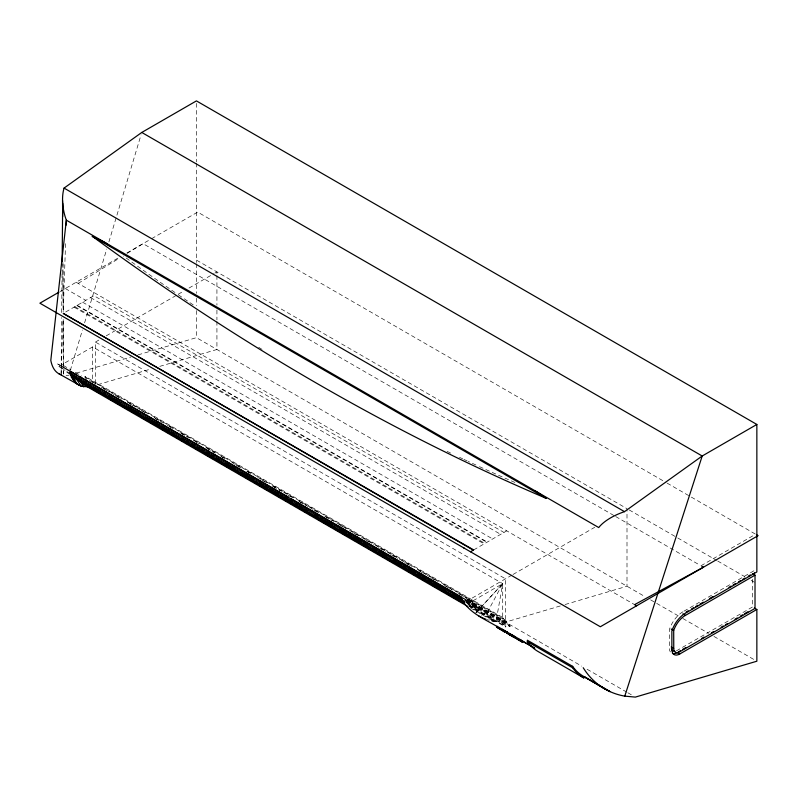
<?xml version="1.0" encoding="UTF-8"?>
<svg xmlns="http://www.w3.org/2000/svg" width="798" height="798" viewBox="0 0 798 798"><rect width="100%" height="100%" fill="white"/><g stroke="black" fill="none" stroke-linecap="round" stroke-linejoin="round"><path stroke-width="0.6" stroke-dasharray="3.99 2.99" d="M61.137 373.474L61.187 368.506M61.197 367.26L61.645 317.574M61.695 312.607L62.074 270.372M61.127 374.721L61.336 368.536M61.376 367.299L63.002 319.08M65.546 243.659L63.251 311.659L62.962 261.864M491.468 620.854L496.007 621.682L502.71 583.647L92.638 346.891L58.853 366.402L57.596 363.908L59.76 365.155L57.596 363.908M70.294 370.432L82.443 329.973M84.588 322.831L106.752 249.056M108.897 241.914L141.056 134.822M481.164 615.168L486.94 613.103L502.71 583.647L468.925 603.158L465.633 601.862M468.177 607.777L472.416 601.632L467.02 598.52M86.653 379.718L84.847 376.915L85.216 376.437L503.688 618.041L510.181 626.181L509.792 626.62L465.563 601.094M560.296 605.951L505.503 622.131L500.695 622.111L493.403 621.213L488.735 615.916L486.94 613.103L487.299 612.635L466.8 600.794M499.408 618.4L505.902 626.53L505.513 626.979L500.845 621.682L499.049 618.869L499.408 618.4L467.089 599.737M509.792 626.62L505.124 621.333L503.329 618.52L503.688 618.041M95.431 383.509L95.431 342.063L505.503 578.819L505.503 621.482L502.71 621.702L502.71 583.647L475.927 612.764M502.71 583.647L475.059 613.622L478.91 609.772L472.416 601.632M78.184 283.41L119.63 257.993M127.072 253.425L143.022 243.649L614.63 515.927M60.02 291.569L119.301 257.345M126.842 252.986L150.523 239.32M151.59 238.702L197.665 212.098L666.041 482.511M65.685 311.978L93.885 295.689L503.957 532.446M95.431 342.063L99.73 339.579M106.184 335.858L177.146 294.891M178.223 294.262L183.6 291.16M188.976 288.058L213.704 273.784M214.782 273.165L216.926 271.919L216.926 274.382M473.663 549.932L506.74 530.84M511.947 575.099L467.668 600.665L468.925 603.158M513.024 574.47L594.739 527.298M700.963 565.782L753.771 535.288M683.966 611.178L754.369 570.53M676.395 650.859L752.524 606.969L752.524 578.49M76.119 373.195L130.912 357.005M138.054 354.891L196.428 337.654L645.243 596.774M97.815 384.676L150.224 369.195M159.75 366.382L216.926 349.484L216.926 321.165M565.064 604.535L626.999 586.241L626.999 508.675L196.428 260.078M463.508 600.695L471.708 601.552L478.521 610.211L465.563 602.739M667.118 483.129L755.616 534.221M629.163 509.922L676.654 537.333M677.731 537.962L716.594 560.395M717.671 561.014L744.654 576.595M751.127 580.336L754.369 582.211M615.707 516.555L699.886 565.154M650.609 599.867L678.509 615.976M682.809 618.46L708.564 633.333M713.931 636.425L754.709 659.976M76.169 282.243L634.59 604.645M90.583 297.594L500.655 534.351M65.316 288.517L85.815 300.347M82.603 302.203L492.675 538.959M77.207 305.325L487.279 542.071M76.817 305.544L486.88 542.301M74.842 306.681L484.915 543.438M74.064 307.13L484.137 543.887M84.847 376.915L503.329 618.52M95.88 383.938L92.638 382.072L92.638 346.891M101.276 387.05L109.905 392.037M110.982 392.656L121.775 398.89M127.171 402.002L135.81 406.99M136.887 407.608L147.68 413.843M154.154 417.583L166.024 424.436M167.101 425.055L173.575 428.795M180.049 432.536L191.919 439.389M192.996 440.007L199.48 443.748M205.954 447.488L215.66 453.094M221.056 456.207L227.53 459.947M231.849 462.441L241.565 468.047M246.961 471.159L253.435 474.9M257.744 477.394L267.46 482.999M272.856 486.112L282.572 491.718M283.649 492.346L293.365 497.952M298.751 501.064L308.467 506.67M309.544 507.299L319.26 512.905M324.656 516.017L348.397 529.722M349.474 530.351L374.292 544.675M375.379 545.303L400.197 559.627M401.274 560.256L412.067 566.49M417.464 569.602L426.092 574.59M427.169 575.208L437.962 581.443M443.359 584.555L456.306 592.026M457.394 592.655L502.71 618.819M63.421 365.504L70.982 369.863M75.291 372.357L81.775 376.097M89.326 380.456L95.8 384.197M103.351 388.556L107.67 391.05M115.221 395.409L121.695 399.15M129.256 403.509L133.565 406.002M141.126 410.362L147.6 414.102M155.151 418.461L161.625 422.202M169.176 426.561L173.495 429.055M181.046 433.414L187.53 437.154M195.081 441.513L199.4 444.007M206.951 448.366L214.502 452.725M220.976 456.466L225.295 458.96M236.088 465.194L240.407 467.688M246.881 471.419L251.19 473.912M261.983 480.147L266.303 482.64M272.776 486.371L280.327 490.74M287.888 495.099L292.198 497.593M299.759 501.952L306.233 505.693M313.784 510.052L318.103 512.545M325.654 516.905L332.128 520.645M339.679 525.004L346.162 528.745M353.714 533.104L358.033 535.598M365.584 539.957L372.058 543.697M379.609 548.056L386.082 551.797M391.479 554.909L397.953 558.65M405.514 563.009L411.987 566.75M419.539 571.109L423.858 573.602M431.409 577.961L437.883 581.702M445.444 586.061L451.917 589.802M459.468 594.161L465.942 597.902M466.311 598.43L471.708 601.552M472.057 602.111L466.66 598.999L505.503 621.482M466.65 599.707L581.692 666.13M587.059 669.223L626.769 692.145M627.846 692.764L632.136 695.248M466.84 600.126L507.817 623.787M466.72 600.206L499.049 618.869M466.022 600.525L502.71 621.702M465.962 600.645L510.181 626.181M465.354 600.645L486.94 613.103M465.763 601.143L476.546 607.378M61.017 367.649L64.249 369.514M465.962 602.29L478.91 609.772M465.833 602.37L503.548 624.136M469.274 605.383L505.902 626.53M468.775 605.293L491.428 618.37L493.792 620.764L470.052 607.059M468.875 605.822L505.513 626.979M470.74 608.126L493.403 621.213M58.853 366.402L64.987 370.571M491.428 618.37L487.299 612.635M85.216 376.437L86.413 378.322M61.636 364.796L61.985 365.354M62.892 262.482L63.162 312.058M63.202 319.499L63.471 367.828L63.242 319.19M216.926 275.609L216.926 305.165M216.926 310.083L216.926 319.938M196.428 103.381L196.428 161.834M196.428 163.081L196.428 262.542M196.428 263.779L196.428 293.325M196.428 298.252L196.428 305.634M196.428 310.562L196.428 337.654M496.007 621.682A98.633 67.601 -59.9 0 1 487.079 619.617M68.867 375.19A100.967 35.501 -60.1 0 1 66.094 375.419M514.959 482.471A2458.987 1598.893 67.2 0 1 477.064 465.533M475.967 465.025A2458.987 1598.893 67.2 0 1 468.256 461.444M467.159 460.925A2458.987 1598.893 67.2 0 1 463.857 459.379M462.76 458.86A2458.987 1598.893 67.2 0 1 459.458 457.304M450.661 453.104A2458.987 1598.893 67.2 0 1 445.164 450.451M262.063 349.404A2458.987 1598.893 67.2 0 1 257.844 346.791M193.276 304.926A2458.987 1598.893 67.2 0 1 177.036 293.893M175.001 292.497A2458.987 1598.893 67.2 0 1 123.451 256.018M682.898 611.797A21.097 12.179 -60 0 0 669.372 629.552L669.372 648.096A11.032 6.374 -60 0 0 670.42 651.996M63.501 374.023L63.481 369.065L63.511 374.023"/><path stroke-width="1.2" d="M62.154 261.674L62.673 203.291M66.164 225.116L66.334 220.168A32.888 17.147 76.3 0 1 64.069 188.099L141.775 132.448L196.428 100.897L756.853 424.456L756.853 571.966L685.382 613.233A21.097 12.179 -60 0 0 671.866 630.989L671.866 649.532A11.032 6.374 -60 0 0 679.667 654.041L756.853 609.473L756.853 661.213L635.358 697.103L624.764 696.135A100.967 77.276 -59.8 0 1 583.208 667.717M624.764 696.135L702.2 456.007L756.853 424.456M673.702 630.45L674.111 629.323A18.494 10.673 -60 0 1 684.155 616.136L755.018 575.159L755.018 608.405L678.889 652.295A8.419 4.858 -60 0 1 673.761 649.333L673.702 630.45L671.218 629.014M504.974 632.156L501.822 630.151L502.341 629.283L505.493 631.288L504.974 632.156L496.536 627.098L497.054 626.231L519.797 639.368L522.949 641.373L522.441 642.24L514.67 637.562L515.189 636.694M514.331 637.552L511.169 635.547L511.688 634.679L514.84 636.684L514.331 637.552L509.683 634.869L506.531 632.864L507.049 631.996M509.683 634.869L510.201 634.011M517.822 639.567L518.341 638.709M522.441 642.24L519.279 640.225L519.797 639.368M73.246 376.397L75.571 378.751L75.97 378.312L73.606 375.918M81.007 382.102L83.331 384.456L83.72 384.018M61.127 374.721A100.967 35.501 -60.1 0 1 50.803 360.337L66.334 220.168L598.739 527.558A32.888 13.396 -19.8 0 1 624.495 511.658L702.2 456.007L141.775 132.448M58.962 292.178L39.9 303.19L600.335 626.749L758.1 535.658L756.444 534.7M470.471 551.777L473.663 549.932L63.222 313.395L473.294 550.151M686.15 612.036L688.295 610.809M691.507 608.954L693.642 607.717M695.786 606.48L697.931 605.243M700.065 604.006L703.277 602.151M709.701 598.44L712.913 596.585M728.973 587.318L731.118 586.081M733.252 584.844L735.397 583.607M738.609 581.752L740.753 580.515M742.888 579.278L745.033 578.041M748.245 576.196L750.389 574.959M678.25 651.986L680.395 650.749M682.539 649.502L685.751 647.647M701.831 638.37L703.976 637.123M711.487 632.794L713.631 631.557M721.133 627.228L723.277 625.981M725.422 624.744L727.567 623.507M735.068 619.178L737.212 617.941M740.434 616.086L742.579 614.849M744.724 613.602L747.935 611.747M89.216 386.91L81.226 386.282L58.952 373.783M60.768 365.823L459.848 596.495L462.341 600.565L464.536 601.433M534.281 490.7A2458.987 1598.893 67.2 0 0 536.545 491.658L546.161 498.321L92.259 236.268L105.346 242.692A2458.987 1598.893 67.2 0 0 110.373 246.422M459.848 596.495L465.713 599.617M752.524 573.722L755.018 575.159M64.069 188.099L624.495 511.658M701.791 566.251L703.447 567.208L634.59 604.645L636.605 605.812M754.369 608.036L756.853 609.473M682.938 613.891L685.432 615.328M671.218 646.969L673.702 648.405M679.667 654.041L677.173 652.604A11.032 6.374 -60 0 1 672.425 653.482M70.553 371.379L77.027 375.12M79.182 376.367L209.754 451.758M211.919 453.005L288.537 497.234M290.691 498.481L461.194 596.924M69.645 372.636L462.451 599.418M73.157 375.509L76.399 377.384M78.553 378.631L80.708 379.868M83.95 381.743L86.104 382.99M88.269 384.237L90.423 385.484M93.665 387.349L95.82 388.596M97.974 389.843L100.139 391.09M103.371 392.955L105.535 394.202M108.767 396.067L110.922 397.314M113.087 398.561L120.638 402.92M128.189 407.289L134.672 411.02M136.827 412.267L140.059 414.142M146.543 417.873L149.775 419.748M151.929 420.995L159.49 425.354M161.645 426.601L164.887 428.466M167.041 429.713L169.196 430.96M171.361 432.207L174.592 434.072M182.153 438.441L184.308 439.688M186.463 440.925L188.627 442.172M191.859 444.047L194.024 445.294M197.256 447.159L199.42 448.406M201.575 449.653L203.729 450.9M206.971 452.765L209.126 454.012M211.29 455.259L213.445 456.506M216.687 458.371L218.842 459.618M226.393 463.977L233.944 468.346M241.505 472.705L247.978 476.446M250.133 477.693L253.375 479.558M259.849 483.299L263.081 485.164M265.245 486.411L267.4 487.658M269.564 488.905L272.796 490.77M274.951 492.017L278.193 493.892M280.347 495.129L282.512 496.376M284.667 497.623L287.908 499.498M290.063 500.745L292.218 501.982M295.459 503.857L297.614 505.104M299.779 506.351L301.933 507.598M305.175 509.463L307.33 510.71M314.881 515.069L317.045 516.316M320.277 518.181L322.442 519.428M324.596 520.675L332.148 525.034M339.699 529.403L346.182 533.134M348.337 534.381L351.579 536.256M354.811 538.121L361.285 541.862M363.449 543.109L366.681 544.974M373.155 548.715L376.397 550.58M378.551 551.827L380.706 553.074M382.87 554.321L386.102 556.186M393.663 560.555L395.818 561.802M397.973 563.049L401.214 564.914M403.369 566.161L405.534 567.408M408.766 569.273L410.93 570.52M413.085 571.767L415.239 573.014M418.481 574.879L420.636 576.126M422.8 577.373L424.955 578.62M428.197 580.485L430.351 581.732M433.583 583.607L435.748 584.854M437.903 586.101L445.464 590.46M453.015 594.819L459.488 598.56M70.603 374.711L464.486 602.121M79.202 380.177L81.356 381.424M83.511 382.661L85.665 383.908M88.897 385.773L91.052 387.02M93.206 388.267L95.361 389.504M98.593 391.379L100.748 392.616M103.979 394.481L106.134 395.728M108.289 396.975L115.84 401.324M123.381 405.683L129.845 409.414M133.076 411.279L139.54 415.01M141.695 416.257L144.927 418.122M147.081 419.369L149.236 420.616M151.391 421.863L154.622 423.728M156.777 424.965L158.942 426.212M162.174 428.077L164.328 429.324M166.483 430.571L169.715 432.436M171.869 433.683L174.024 434.92M176.178 436.167L179.41 438.032M181.565 439.279L183.72 440.526M186.951 442.391L189.106 443.628M191.261 444.875L193.415 446.122M196.647 447.987L198.802 449.234M206.353 453.583L208.507 454.83M216.049 459.189L222.512 462.92M224.667 464.167L227.899 466.032M231.131 467.897L237.595 471.628M239.749 472.875L242.981 474.74M245.136 475.987L247.3 477.224M249.455 478.471L252.687 480.336M254.841 481.583L256.996 482.83M259.151 484.067L262.382 485.932M264.537 487.179L266.692 488.426M269.924 490.291L272.078 491.538M274.233 492.775L276.387 494.022M279.619 495.887L281.774 497.134M283.928 498.381L286.083 499.618M289.325 501.493L291.479 502.73M299.021 507.089L306.562 511.438M314.103 515.797L320.567 519.528M322.721 520.775L330.262 525.134M332.417 526.371L335.659 528.236M337.813 529.483L339.968 530.73M342.123 531.977L345.354 533.842M347.509 535.079L349.664 536.326M352.896 538.191L355.05 539.438M357.205 540.685L359.359 541.922M362.591 543.797L364.746 545.034M366.9 546.281L370.132 548.146M372.287 549.393L374.442 550.64M377.683 552.505L379.838 553.742M381.993 554.989L384.147 556.236M387.379 558.101L389.534 559.348M397.075 563.697L403.539 567.438M406.771 569.303L413.234 573.034M415.389 574.281L418.621 576.146M425.095 579.877L428.327 581.742M430.481 582.989L433.713 584.854M435.868 586.101L438.022 587.338M440.177 588.585L443.409 590.45M445.563 591.697L447.718 592.944M449.873 594.181L453.104 596.046M455.259 597.293L457.414 598.54M460.646 600.405L462.8 601.652M75.571 378.751L464.566 603.338M88.039 386.511L90.194 387.758M92.359 388.995L99.91 393.364M107.461 397.723L113.944 401.464M116.099 402.711L119.331 404.576M122.573 406.441L129.047 410.182M131.201 411.429L134.443 413.294M140.917 417.035L144.159 418.91M146.313 420.147L148.468 421.394M150.632 422.641L153.864 424.516M161.425 428.875L163.58 430.122M165.735 431.369L168.977 433.234M171.131 434.481L173.296 435.728M176.528 437.593L178.692 438.84M180.847 440.087L183.001 441.334M186.243 443.199L188.398 444.446M190.562 445.693L192.717 446.94M195.959 448.815L198.113 450.062M205.665 454.421L213.216 458.78M220.777 463.139L227.25 466.88M229.405 468.127L232.647 469.992M239.121 473.733L242.353 475.598M244.517 476.845L252.068 481.204M254.223 482.451L257.465 484.326M259.619 485.573L261.784 486.82M263.939 488.067L267.18 489.932M274.731 494.291L276.886 495.538M279.051 496.785L281.205 498.032M284.447 499.897L286.602 501.144M289.844 503.019L291.998 504.256M294.153 505.503L296.317 506.75M299.549 508.625L301.714 509.872M303.868 511.119L306.023 512.356M309.265 514.231L311.42 515.478M318.971 519.837L325.454 523.578M327.609 524.825L330.851 526.69M334.083 528.555L340.556 532.296M342.721 533.543L345.953 535.408M352.427 539.149L355.669 541.024M357.823 542.271L359.978 543.508M362.142 544.755L365.374 546.63M367.539 547.877L370.771 549.742M372.935 550.989L375.09 552.236M377.245 553.483L380.486 555.348M382.641 556.595L384.806 557.842M388.037 559.707L390.202 560.954M392.357 562.201L394.511 563.448M397.753 565.323L399.908 566.56M407.469 570.929L409.623 572.176M412.865 574.041L415.02 575.288M417.174 576.535L419.339 577.782M422.571 579.647L424.736 580.894M432.287 585.253L438.76 588.994M440.915 590.241L444.157 592.106M447.389 593.981L453.863 597.712M456.027 598.959L459.259 600.834M461.424 602.081L463.578 603.328M572.605 666.34L527.348 640.215L527.348 641.622A97.675 56.389 -60 0 0 538.56 651.796L583.817 677.921L583.817 676.505A97.675 56.389 -60 0 1 572.605 666.34L572.605 667.756A97.675 56.389 -60 0 0 583.817 677.921M83.331 384.456L467.498 606.261M527.348 641.622L572.605 667.756M504.516 630.719L507.378 632.375M520.655 640.036L534.64 648.106M462.341 600.565C470.321 613.273 484.785 619.168 497.124 626.53M504.645 630.869L506.79 632.106M520.765 640.156L534.73 648.215M496.536 627.098L501.822 630.151M506.531 632.864L511.169 635.547M514.67 637.562L519.279 640.225M583.817 676.505L605.373 689.253M463.588 547.767L464.127 548.106M78.962 385.294L75.112 382.172L71.222 377.115M67.022 371.968L71.112 374.741L73.536 380.048M81.366 381.624L82.932 383.22M70.314 375L76.927 383.918L71.511 374.731M75.97 378.312L81.226 386.282M79.351 380.187L83.69 386.88M70.284 371.579L71.112 374.741M62.553 200.517L62.643 216.627M754.369 572.864L754.369 575.198M486.012 619.258A98.633 67.601 -59.9 0 1 478.86 615.996M546.161 498.321A2722.906 1770.493 67.2 0 1 92.259 236.268M674.899 651.258A8.419 4.858 -60 0 1 671.427 648.694M609.941 691.577L584.126 676.674L609.941 691.577"/></g></svg>
